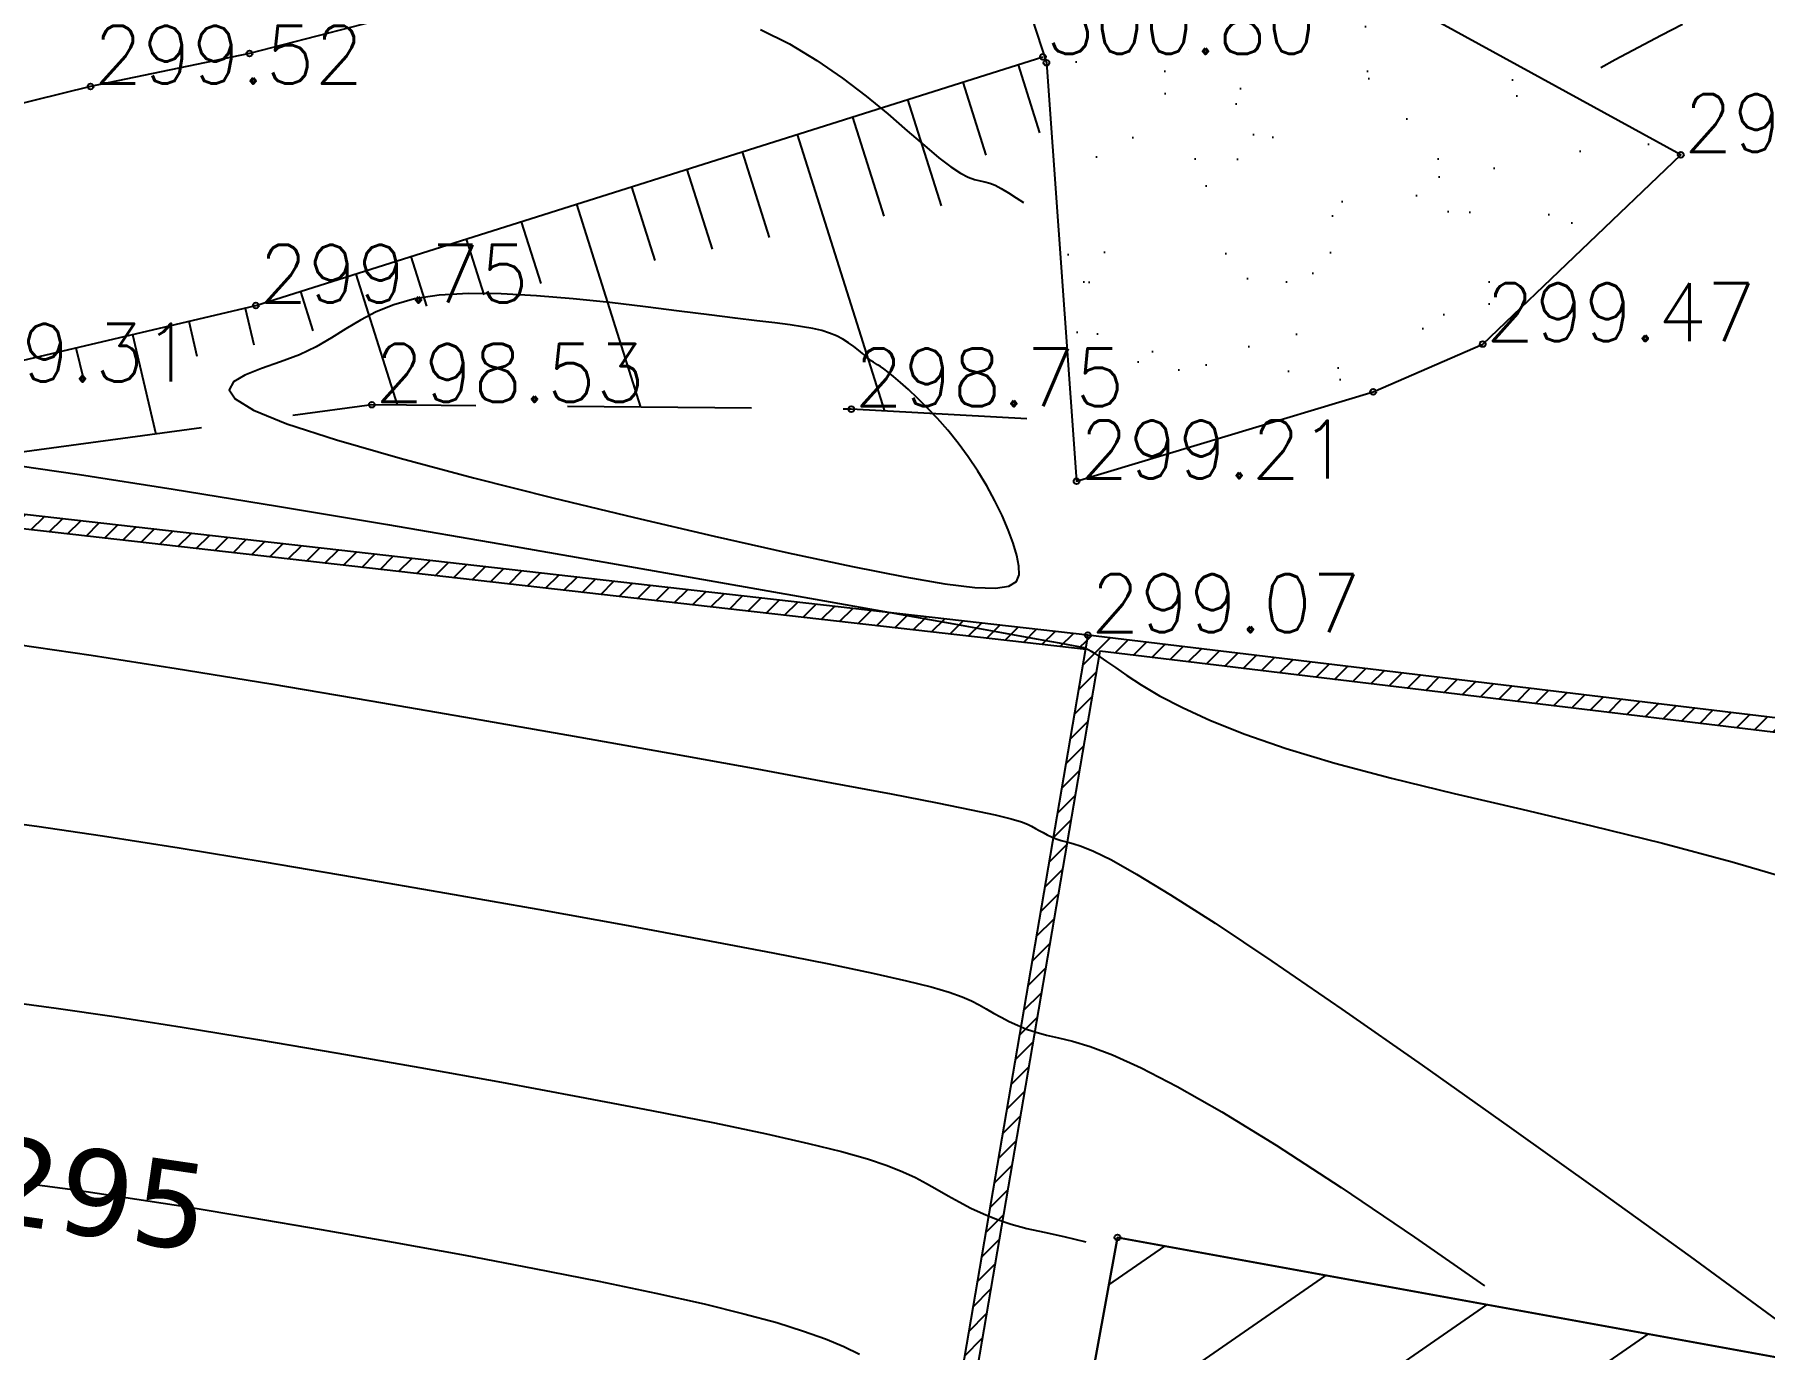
# Model space of a CAD drawing. Extents: x 524954 to 526204, y 9523489 to 9524010.
# Drawn here: x 525925.3 to 525955.18, y 9523774.16 to 9523796.88 of the extents above; entities that cross this region are included whole.
import ezdxf
from ezdxf.enums import TextEntityAlignment as Align

# ---------------------------------------------------------------- set-up
doc = ezdxf.new("R2010")
doc.units = 0
doc.header["$PDMODE"] = 33
doc.header["$PDSIZE"] = 0.1
doc.linetypes.add('CACHE2', pattern=[4.7625, 3.175, -1.5875])
for name, color, linetype in [('Bas_Talus', 40, 'CACHE2'), ('Bati', 6, 'Continuous'), ('Bati_H', 1, 'Continuous'), ('Bord_Route_Existante', 6, 'Continuous'), ('Cloture', 7, 'Continuous'), ('CN_01_00', 3, 'Continuous'), ('CN_02_00', 4, 'Continuous'), ('CN_05_00', 6, 'Continuous'), ('CN_10_00', 1, 'Continuous'), ('Cotation Courbes de niveau', 7, 'Continuous'), ('Haut_Talus', 30, 'Continuous'), ('Murs', 1, 'Continuous'), ('Talus', 2, 'Continuous'), ('TopoAlt', 3, 'Continuous'), ('TOPOJIS', 7, 'Continuous')]:
    doc.layers.add(name, color=color, linetype=linetype)
doc.layers.add('Trottoir', color=7, linetype='Continuous', true_color=0xff6666)
doc.styles.add('Simplex 1.0', font='Simplex.shx', dxfattribs={"width": 0.99, "height": 1})
doc.styles.add('Verdana 1.0', font='verdana.ttf', dxfattribs={"width": 0.99, "height": 1})
pattern_1 = [(45, (0, 0), (-0.1767766952966, 0.1767766952966), [])]

# ---------------------------------------------------------------- blocks, each defined once
blk = doc.blocks.new('TCPOINT M')
at = {"color": 0}
blk.add_point((0, 0), dxfattribs=at)
at = {"layer": 'TopoAlt', "style": 'Simplex 1.0', "width": 0.99}
blk.add_attdef('ALT', (0.15, 0.15), '', height=1, dxfattribs=at)

msp = doc.modelspace()

# ---------------------------------------------------------------- hatches: boundary and pattern name
at = {"layer": 'Bati_H'}
h = msp.add_hatch(dxfattribs=at)
h.set_pattern_fill('_U', color=256, scale=2, angle=214.6682, style=0, pattern_type=0)
h.set_pattern_definition([(214.668219253, (0, 0), (1.13764682022, -1.6449193635), [])])
h.paths.add_polyline_path([(525955.46, 9523760.781), (525941.676, 9523763.294), (525944.009, 9523776.091), (525956.042, 9523773.898), (525955.748, 9523772.288), (525957.5, 9523771.968), (525957.5, 9523771.968)])
at = {"layer": 'Bord_Route_Existante'}
h = msp.add_hatch(dxfattribs=at)
h.set_pattern_fill('ALEA', color=256, scale=0.35, style=0)
h.set_pattern_definition([(312, (0.35, 0), (4.1082199217, 0.8732291002), [0, -2.625]), (67, (-0.175, 0.303), (-4.1686938351, -0.511851243), [0, -4.375]), (153, (-0.175, 0.303), (0.2198110171, -4.1942440443), [0, -3.5]), (180, (-0.175, -0.303), (2.1, -3.637306694), [0, -3.5]), (74, (-1.4, 0), (-4.0752420485, -1.016071962), [0, -3.5]), (286, (-1.4, 0), (4.0752420485, -1.016071962), [0, -3.5]), (52, (0.7, -1.2124), (-4.1591258872, 0.5845270229), [0, -4.375]), (300, (0.7, 1.2124), (4.1999999984, -9e-10), [0, -3.5]), (175, (0.7, 1.2124), (1.7749966995, -3.8064927037), [0, -3.5]), (114, (0.175, 0.9093), (-4.1769919588, 0.4390195465), [0, -1.75]), (248, (0.175, -0.9093), (2.5857781946, -3.3096451644), [0, -2.17])])
h.paths.add_polyline_path([(525953.74, 9523794.798), (525947.424, 9523798.263), (525945.886, 9523804.22), (525940.911, 9523802.137), (525942.781, 9523796.389), (525943.303, 9523789.156), (525948.426, 9523790.702), (525950.318, 9523791.528)])
h.paths.add_polyline_path([(525945.032, 9523802.401), (525946.555, 9523802.401), (525946.555, 9523803.151), (525945.032, 9523803.151)], flags=24)
h.paths.add_polyline_path([(525945.936, 9523798.356), (525947.459, 9523798.356), (525947.459, 9523799.106), (525945.936, 9523799.106)], flags=24)
h.paths.add_polyline_path([(525941.333, 9523796.38), (525942.856, 9523796.38), (525942.856, 9523797.13), (525941.333, 9523797.13)], flags=25)
h.paths.add_polyline_path([(525946.189, 9523798.254), (525947.499, 9523798.254), (525947.499, 9523799.004), (525946.189, 9523799.004)], flags=24)
h.paths.add_polyline_path([(525952.292, 9523794.789), (525953.815, 9523794.789), (525953.815, 9523795.539), (525952.292, 9523795.539)], flags=9)
h.paths.add_polyline_path([(525946.954, 9523790.694), (525948.501, 9523790.694), (525948.501, 9523791.444), (525946.954, 9523791.444)], flags=24)
h.paths.add_polyline_path([(525948.87, 9523791.519), (525950.393, 9523791.519), (525950.393, 9523792.269), (525948.87, 9523792.269)], flags=24)
h.paths.add_polyline_path([(525941.273, 9523796.482), (525942.796, 9523796.482), (525942.796, 9523797.232), (525941.273, 9523797.232)], flags=25)
at = {"layer": 'Murs'}
h = msp.add_hatch(dxfattribs=at)
h.set_pattern_fill('_U', color=256, scale=0.25, angle=45, style=0, pattern_type=0)
h.set_pattern_definition(pattern_1)
h.paths.add_polyline_path([(525943.497, 9523786.499), (525914.617, 9523789.775), (525910.667, 9523790.252), (525885.48, 9523790.176), (525881.837, 9523774.452), (525882.08, 9523774.395), (525885.678, 9523789.927), (525910.652, 9523790.001), (525914.588, 9523789.526), (525943.468, 9523786.25)])
h = msp.add_hatch(dxfattribs=at)
h.set_pattern_fill('_U', color=256, scale=0.25, angle=45, style=0, pattern_type=0)
h.set_pattern_definition(pattern_1)
h.paths.add_polyline_path([(525943.497, 9523786.499), (525939.15, 9523761.062), (525959.522, 9523757.313), (525960.624, 9523764.431), (525961.465, 9523772.198), (525963.029, 9523784.147)])
h.paths.add_polyline_path([(525943.703, 9523786.222), (525939.438, 9523761.264), (525959.315, 9523757.605), (525960.376, 9523764.463), (525961.217, 9523772.228), (525962.748, 9523783.929)], flags=0)

# ---------------------------------------------------------------- linework, layer by layer
at = {"layer": 'Bas_Talus', "flags": 128}
msp.add_lwpolyline([(525942.443, 9523790.235), (525939.411, 9523790.403), (525931.13, 9523790.479), (525924.728, 9523789.609)], dxfattribs=at)
at = {"layer": 'Bati', "flags": 128}
msp.add_lwpolyline([(525955.46, 9523760.781), (525941.676, 9523763.294), (525944.009, 9523776.091), (525956.042, 9523773.898), (525955.748, 9523772.288), (525957.5, 9523771.968), (525957.5, 9523771.968)], close=True, dxfattribs=at)
at = {"layer": 'Bord_Route_Existante', "flags": 128}
msp.add_lwpolyline([(525940.911, 9523802.137), (525942.781, 9523796.389), (525943.303, 9523789.156), (525948.426, 9523790.702), (525950.318, 9523791.528), (525953.74, 9523794.798), (525947.424, 9523798.263), (525945.886, 9523804.22)], dxfattribs=at)
at = {"layer": 'Cloture', "flags": 128}
for points in [[(525943.497, 9523786.499), (525914.617, 9523789.775), (525910.667, 9523790.252), (525885.48, 9523790.176), (525881.837, 9523774.452)], [(525943.468, 9523786.25), (525914.588, 9523789.526), (525910.652, 9523790.001), (525885.678, 9523789.927), (525882.08, 9523774.395)], [(525956.042, 9523773.898), (525944.009, 9523776.091), (525941.676, 9523763.294), (525955.46, 9523760.781), (525957.5, 9523771.968), (525955.748, 9523772.288), (525956.042, 9523773.898)]]:
    msp.add_lwpolyline(points, dxfattribs=at)
for points in [[(525943.497, 9523786.499), (525939.15, 9523761.062), (525959.522, 9523757.313), (525960.624, 9523764.431), (525961.465, 9523772.198), (525963.029, 9523784.147)], [(525943.703, 9523786.222), (525939.438, 9523761.264), (525959.315, 9523757.605), (525960.376, 9523764.463), (525961.217, 9523772.228), (525962.748, 9523783.929)]]:
    msp.add_lwpolyline(points, close=True, dxfattribs=at)
at = {"layer": 'CN_01_00', "elevation": 299, "flags": 128}
msp.add_lwpolyline([(525936.435, 9523792.097), (525935.857, 9523792.17), (525935.24, 9523792.243), (525934.605, 9523792.309), (525933.972, 9523792.362), (525933.362, 9523792.395), (525932.796, 9523792.4), (525932.292, 9523792.373), (525931.866, 9523792.307), (525931.508, 9523792.208), (525931.202, 9523792.084), (525930.93, 9523791.942), (525930.678, 9523791.789), (525930.429, 9523791.634), (525930.167, 9523791.482), (525929.876, 9523791.342), (525929.55, 9523791.218), (525929.222, 9523791.104), (525928.936, 9523790.992), (525928.736, 9523790.873), (525928.664, 9523790.738), (525928.765, 9523790.579), (525929.082, 9523790.386), (525929.659, 9523790.152), (525930.52, 9523789.872), (525931.618, 9523789.555), (525932.885, 9523789.216), (525934.256, 9523788.869), (525935.663, 9523788.528), (525937.039, 9523788.207), (525938.318, 9523787.921), (525939.434, 9523787.683), (525940.334, 9523787.506), (525941.028, 9523787.387), (525941.543, 9523787.323), (525941.904, 9523787.31), (525942.135, 9523787.344), (525942.262, 9523787.422), (525942.31, 9523787.539), (525942.305, 9523787.692), (525942.269, 9523787.876), (525942.207, 9523788.087), (525942.122, 9523788.318), (525942.016, 9523788.563), (525941.891, 9523788.818), (525941.751, 9523789.077), (525941.596, 9523789.333), (525941.431, 9523789.581), (525941.257, 9523789.816), (525941.078, 9523790.037), (525940.898, 9523790.24), (525940.723, 9523790.427), (525940.555, 9523790.594), (525940.399, 9523790.74), (525940.26, 9523790.864), (525940.141, 9523790.965), (525940.046, 9523791.042), (525939.971, 9523791.099), (525939.913, 9523791.14), (525939.866, 9523791.171), (525939.827, 9523791.194), (525939.792, 9523791.216), (525939.755, 9523791.24), (525939.714, 9523791.272), (525939.663, 9523791.314), (525939.604, 9523791.366), (525939.534, 9523791.424), (525939.454, 9523791.485), (525939.364, 9523791.549), (525939.264, 9523791.61), (525939.154, 9523791.668), (525939.033, 9523791.718), (525938.901, 9523791.761), (525938.748, 9523791.796), (525938.569, 9523791.828), (525938.353, 9523791.859), (525938.092, 9523791.892), (525937.778, 9523791.929), (525937.402, 9523791.974), (525936.956, 9523792.03), (525936.435, 9523792.097)], close=True, dxfattribs=at)
at = {"layer": 'CN_01_00', "flags": 128}
for points, elevation in [([(525924.683, 9523789.478), (525926.076, 9523789.275), (525927.698, 9523789.021), (525929.496, 9523788.727), (525931.4, 9523788.407), (525933.341, 9523788.074), (525935.249, 9523787.742), (525937.055, 9523787.425), (525938.689, 9523787.135), (525940.081, 9523786.888), (525941.18, 9523786.691), (525942.008, 9523786.543), (525942.602, 9523786.437), (525943.001, 9523786.365), (525943.245, 9523786.32), (525943.373, 9523786.296), (525943.422, 9523786.286), (525943.433, 9523786.282), (525943.437, 9523786.28), (525943.442, 9523786.278), (525943.446, 9523786.275), (525943.451, 9523786.273), (525943.455, 9523786.271), (525943.461, 9523786.268), (525943.466, 9523786.266), (525943.473, 9523786.265), (525943.48, 9523786.263), (525943.493, 9523786.257), (525943.517, 9523786.244), (525943.557, 9523786.22), (525943.617, 9523786.181), (525943.704, 9523786.123), (525943.821, 9523786.043), (525943.974, 9523785.936), (525944.17, 9523785.801), (525944.419, 9523785.638), (525944.735, 9523785.452), (525945.13, 9523785.245), (525945.618, 9523785.022), (525946.211, 9523784.786), (525946.921, 9523784.539), (525947.763, 9523784.285), (525948.74, 9523784.027), (525949.828, 9523783.762), (525950.994, 9523783.488), (525952.204, 9523783.202), (525953.425, 9523782.902), (525954.625, 9523782.583), (525955.77, 9523782.245)], 299), ([(525924.382, 9523783.322), (525925.343, 9523783.195), (525926.478, 9523783.029), (525927.8, 9523782.822), (525929.268, 9523782.582), (525930.825, 9523782.318), (525932.419, 9523782.041), (525933.994, 9523781.762), (525935.495, 9523781.49), (525936.868, 9523781.235), (525938.058, 9523781.009), (525939.024, 9523780.817), (525939.782, 9523780.658), (525940.362, 9523780.527), (525940.793, 9523780.419), (525941.104, 9523780.328), (525941.326, 9523780.25), (525941.487, 9523780.178), (525941.618, 9523780.109), (525941.743, 9523780.039), (525941.87, 9523779.966), (525942, 9523779.894), (525942.136, 9523779.823), (525942.28, 9523779.756), (525942.435, 9523779.692), (525942.602, 9523779.635), (525942.785, 9523779.584), (525942.989, 9523779.539), (525943.232, 9523779.481), (525943.536, 9523779.39), (525943.924, 9523779.244), (525944.418, 9523779.021), (525945.039, 9523778.701), (525945.809, 9523778.263), (525946.75, 9523777.685), (525947.873, 9523776.955), (525949.14, 9523776.098), (525950.35, 9523775.255)], 297)]:
    msp.add_lwpolyline(points, dxfattribs=dict(at, elevation=elevation))
at = {"layer": 'CN_02_00', "flags": 128}
for points, elevation in [([(525925.013, 9523786.337), (525926.277, 9523786.152), (525927.749, 9523785.921), (525929.382, 9523785.654), (525931.113, 9523785.363), (525932.88, 9523785.058), (525934.621, 9523784.752), (525936.275, 9523784.457), (525937.778, 9523784.185), (525939.069, 9523783.948), (525940.102, 9523783.754), (525940.895, 9523783.601), (525941.482, 9523783.482), (525941.897, 9523783.392), (525942.175, 9523783.324), (525942.349, 9523783.273), (525942.455, 9523783.232), (525942.526, 9523783.196), (525942.59, 9523783.159), (525942.656, 9523783.122), (525942.723, 9523783.085), (525942.793, 9523783.048), (525942.868, 9523783.013), (525942.948, 9523782.98), (525943.034, 9523782.951), (525943.129, 9523782.925), (525943.237, 9523782.899), (525943.383, 9523782.854), (525943.596, 9523782.767), (525943.905, 9523782.614), (525944.339, 9523782.37), (525944.926, 9523782.013), (525945.697, 9523781.519), (525946.678, 9523780.865), (525947.886, 9523780.037), (525949.273, 9523779.069), (525950.778, 9523778.004), (525952.341, 9523776.886), (525953.9, 9523775.76), (525955.394, 9523774.669)], 298), ([(525924.821, 9523780.166), (525925.673, 9523780.053), (525926.679, 9523779.906), (525927.851, 9523779.722), (525929.153, 9523779.509), (525930.538, 9523779.273), (525931.958, 9523779.025), (525933.366, 9523778.772), (525934.715, 9523778.522), (525935.957, 9523778.285), (525937.046, 9523778.069), (525937.946, 9523777.88), (525938.669, 9523777.716), (525939.242, 9523777.573), (525939.688, 9523777.446), (525940.033, 9523777.332), (525940.302, 9523777.226), (525940.52, 9523777.125), (525940.71, 9523777.023), (525940.896, 9523776.918), (525941.084, 9523776.811), (525941.277, 9523776.704), (525941.478, 9523776.599), (525941.692, 9523776.498), (525941.922, 9523776.404), (525942.17, 9523776.319), (525942.441, 9523776.244), (525942.74, 9523776.179), (525943.08, 9523776.108), (525943.462, 9523776.016)], 296)]:
    msp.add_lwpolyline(points, dxfattribs=dict(at, elevation=elevation))
at = {"layer": 'CN_05_00', "elevation": 295, "flags": 128}
msp.add_lwpolyline([(525925.26, 9523777.01), (525926.003, 9523776.911), (525926.88, 9523776.783), (525927.902, 9523776.623), (525929.039, 9523776.436), (525930.25, 9523776.229), (525931.497, 9523776.009), (525932.738, 9523775.782), (525933.935, 9523775.555), (525935.047, 9523775.335), (525936.034, 9523775.13), (525936.867, 9523774.943), (525937.557, 9523774.773), (525938.122, 9523774.618), (525938.584, 9523774.473), (525938.963, 9523774.336), (525939.279, 9523774.203), (525939.552, 9523774.071)], dxfattribs=at)
at = {"layer": 'CN_10_00', "elevation": 300, "flags": 128}
for points in [[(525937.844, 9523796.962), (525938.342, 9523796.713), (525938.814, 9523796.43), (525939.256, 9523796.125), (525939.666, 9523795.812), (525940.041, 9523795.504), (525940.378, 9523795.215), (525940.673, 9523794.958), (525940.924, 9523794.746), (525941.13, 9523794.59), (525941.296, 9523794.483), (525941.43, 9523794.413), (525941.541, 9523794.372), (525941.635, 9523794.348), (525941.72, 9523794.331), (525941.805, 9523794.31), (525941.897, 9523794.275), (525942.002, 9523794.218), (525942.124, 9523794.143), (525942.261, 9523794.054), (525942.387, 9523793.975)], [(525952.358, 9523796.308), (525952.609, 9523796.443), (525953.01, 9523796.656), (525953.4, 9523796.863), (525953.772, 9523797.058)]]:
    msp.add_lwpolyline(points, dxfattribs=at)
at = {"layer": 'Haut_Talus', "flags": 128}
msp.add_lwpolyline([(525919.115, 9523790.383), (525923.322, 9523790.83), (525929.126, 9523792.194), (525942.721, 9523796.49)], dxfattribs=at)
at = {"layer": 'Talus'}
for p, q in [((525942.291, 9523796.355), (525942.663, 9523795.179)), ((525941.337, 9523796.053), (525941.736, 9523794.792)), ((525940.384, 9523795.752), (525940.963, 9523793.919)), ((525939.43, 9523795.45), (525939.972, 9523793.738)), ((525938.477, 9523795.149), (525939.987, 9523790.371)), ((525937.523, 9523794.848), (525937.991, 9523793.368)), ((525936.57, 9523794.546), (525937.005, 9523793.17)), ((525935.616, 9523794.245), (525936.019, 9523792.972)), ((525934.663, 9523793.944), (525935.771, 9523790.437)), ((525933.709, 9523793.642), (525934.046, 9523792.577)), ((525932.756, 9523793.341), (525933.06, 9523792.379)), ((525931.802, 9523793.039), (525932.073, 9523792.181)), ((525930.849, 9523792.738), (525931.564, 9523790.475)), ((525929.895, 9523792.437), (525930.11, 9523791.757)), ((525928.938, 9523792.149), (525929.087, 9523791.514)), ((525927.964, 9523791.921), (525928.107, 9523791.316)), ((525926.017, 9523791.463), (525926.145, 9523790.921)), ((525926.991, 9523791.692), (525927.395, 9523789.971))]:
    msp.add_line(p, q, dxfattribs=at)
at = {"layer": 'Trottoir', "flags": 128}
msp.add_lwpolyline([(525940.953, 9523800.08), (525937.774, 9523799.179), (525931.921, 9523797.299), (525929.015, 9523796.549), (525926.27, 9523795.978), (525920.343, 9523794.515), (525915.243, 9523793.722)], dxfattribs=at)

# ---------------------------------------------------------------- block references
at = {"layer": 'TOPOJIS'}
ref = msp.add_blockref('TCPOINT M', (525942.721, 9523796.49, 300.8), dxfattribs=at)
ref.add_attrib('ALT', '300.80', (525942.771, 9523796.54, 300.8), dxfattribs={"layer": 'TopoAlt', "height": 1, "style": 'Simplex 1.0', "width": 0.99})
ref = msp.add_blockref('TCPOINT M', (525926.27, 9523795.978, 299.52), dxfattribs=at)
ref.add_attrib('ALT', '299.52', (525926.32, 9523796.028, 299.52), dxfattribs={"layer": 'TopoAlt', "height": 1, "style": 'Simplex 1.0', "width": 0.99})
for p in [(525929.015, 9523796.549, 299.71), (525942.781, 9523796.389, 300.56), (525948.426, 9523790.702, 299.44), (525944.009, 9523776.091)]:
    msp.add_blockref('TCPOINT M', p, dxfattribs=at)
ref = msp.add_blockref('TCPOINT M', (525953.74, 9523794.798, 299.65), dxfattribs=at)
ref.add_attrib('ALT', '299.65', (525953.79, 9523794.848, 299.65), dxfattribs={"layer": 'TopoAlt', "height": 1, "style": 'Simplex 1.0', "width": 0.99})
ref = msp.add_blockref('TCPOINT M', (525929.126, 9523792.194, 299.75), dxfattribs=at)
ref.add_attrib('ALT', '299.75', (525929.176, 9523792.244, 299.75), dxfattribs={"layer": 'TopoAlt', "height": 1, "style": 'Simplex 1.0', "width": 0.99})
ref = msp.add_blockref('TCPOINT M', (525950.318, 9523791.528, 299.47), dxfattribs=at)
ref.add_attrib('ALT', '299.47', (525950.368, 9523791.578, 299.47), dxfattribs={"layer": 'TopoAlt', "height": 1, "style": 'Simplex 1.0', "width": 0.99})
ref = msp.add_blockref('TCPOINT M', (525923.322, 9523790.83, 299.31), dxfattribs=at)
ref.add_attrib('ALT', '299.31', (525923.372, 9523790.88, 299.31), dxfattribs={"layer": 'TopoAlt', "height": 1, "style": 'Simplex 1.0', "width": 0.99})
ref = msp.add_blockref('TCPOINT M', (525931.13, 9523790.479, 298.53), dxfattribs=at)
ref.add_attrib('ALT', '298.53', (525931.18, 9523790.529, 298.53), dxfattribs={"layer": 'TopoAlt', "height": 1, "style": 'Simplex 1.0', "width": 0.99})
ref = msp.add_blockref('TCPOINT M', (525939.411, 9523790.403, 298.75), dxfattribs=at)
ref.add_attrib('ALT', '298.75', (525939.461, 9523790.453, 298.75), dxfattribs={"layer": 'TopoAlt', "height": 1, "style": 'Simplex 1.0', "width": 0.99})
ref = msp.add_blockref('TCPOINT M', (525943.303, 9523789.156, 299.21), dxfattribs=at)
ref.add_attrib('ALT', '299.21', (525943.353, 9523789.206, 299.21), dxfattribs={"layer": 'TopoAlt', "height": 1, "style": 'Simplex 1.0', "width": 0.99})
ref = msp.add_blockref('TCPOINT M', (525943.497, 9523786.499, 299.07), dxfattribs=at)
ref.add_attrib('ALT', '299.07', (525943.547, 9523786.549, 299.07), dxfattribs={"layer": 'TopoAlt', "height": 1, "style": 'Simplex 1.0', "width": 0.99})

# ---------------------------------------------------------------- texts
at = {"layer": 'Cotation Courbes de niveau', "style": 'Verdana 1.0', "width": 0.99}
msp.add_text('295', height=1.5, rotation=351.6857, dxfattribs=at).set_placement((525926.375, 9523776.857, 295), align=Align.MIDDLE_CENTER)

doc.saveas('drawing.dxf')
